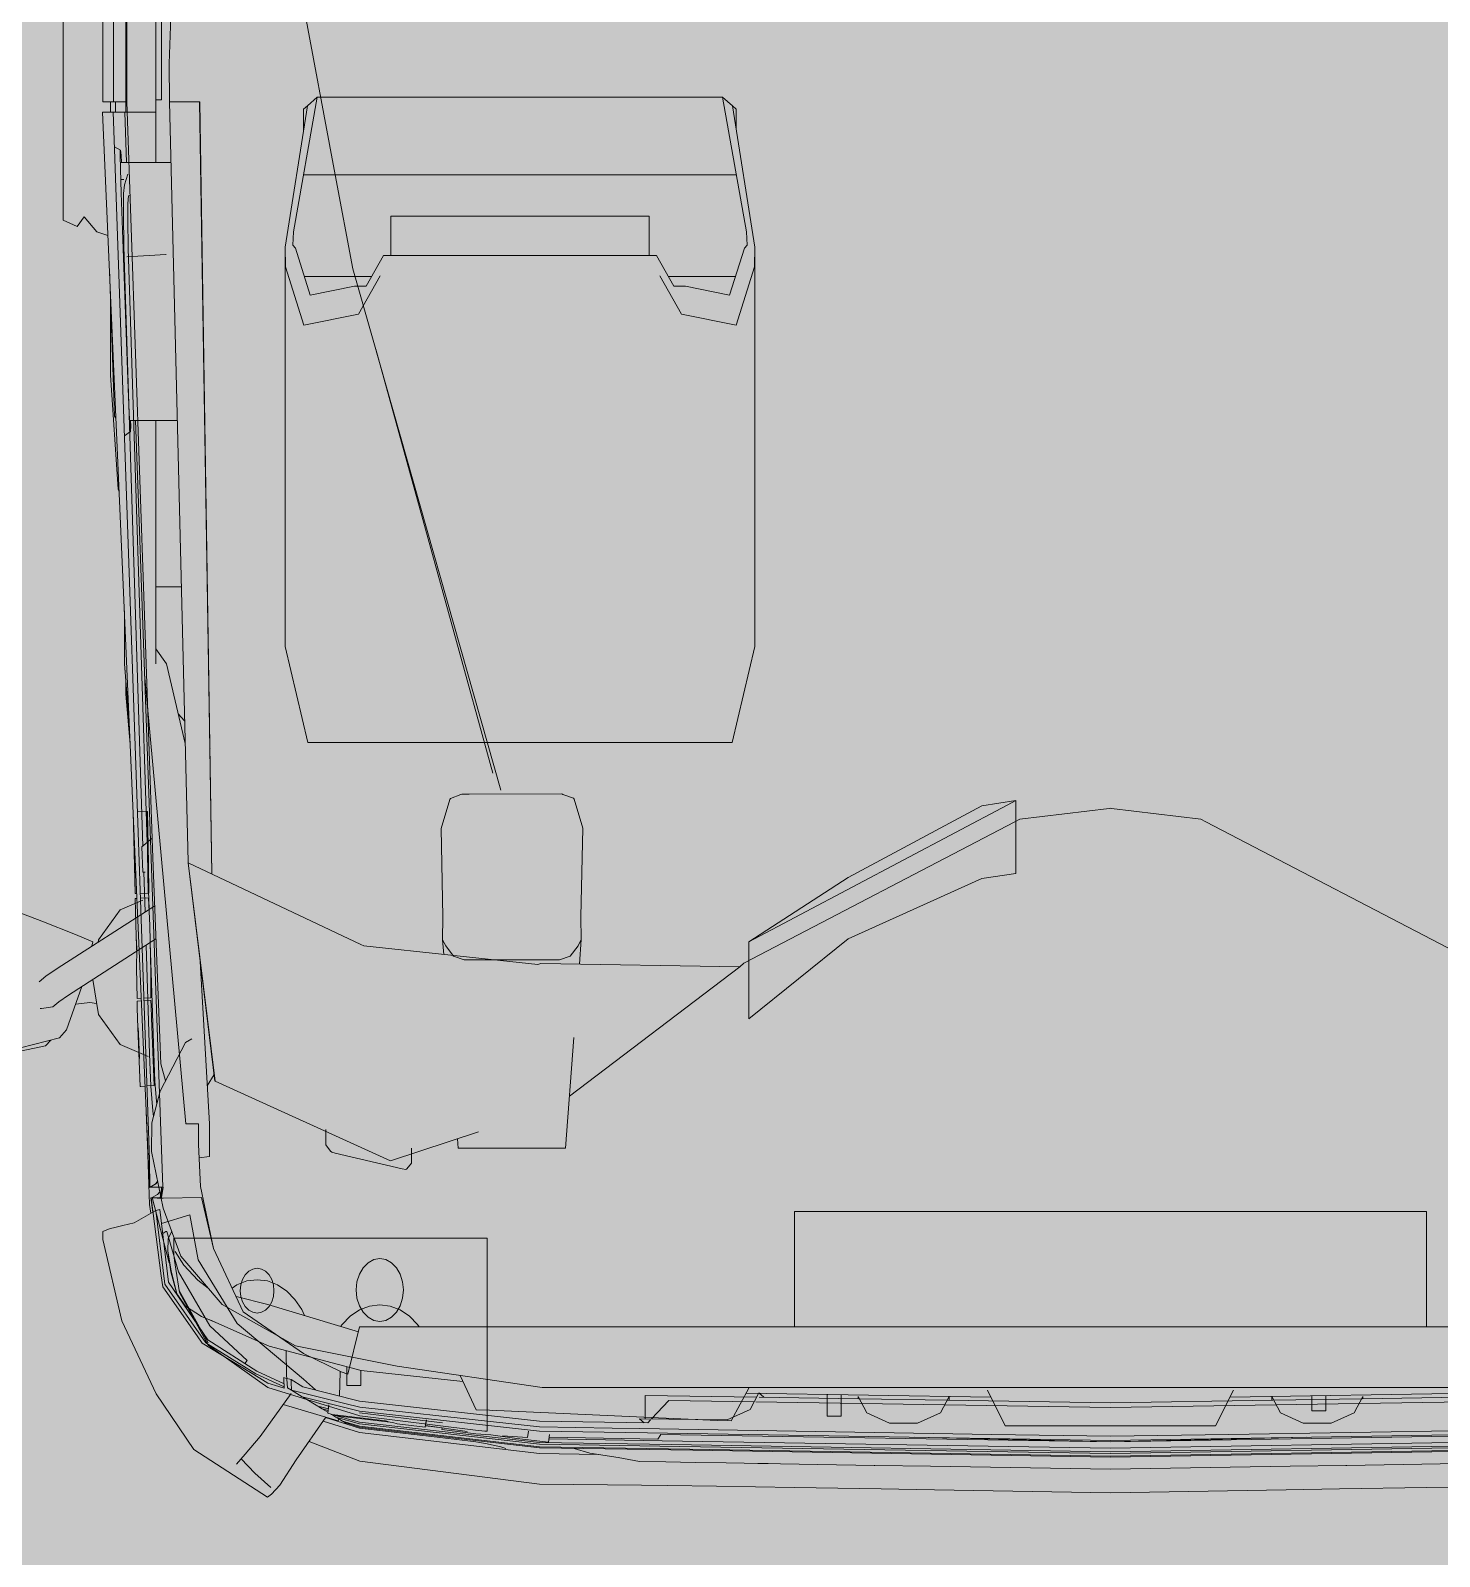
# Model space of a CAD drawing. Header units: millimetres. Extents: x -284281 to 1648660, y -821378 to -151356.
# Drawn here: x -269928 to -269038, y -259144 to -258179 of the extents above; entities that cross this region are included whole.
import ezdxf

# ---------------------------------------------------------------- set-up
doc = ezdxf.new("R2010")
doc.units = ezdxf.units.MM
doc.header["$MEASUREMENT"] = 0
doc.layers.add('Cars', color=7, linetype='Continuous')
doc.layers.add('Sols_ Dalles', color=7, linetype='Continuous')

# ---------------------------------------------------------------- blocks, each defined once
blk = doc.blocks.new('Dalle_11_1', base_point=(155145.58, -242189.97))
at = {"layer": 'Sols_ Dalles', "linetype": 'Continuous', "lineweight": 0, "true_color": 0x3b3937}
blk.add_hatch(color=250, dxfattribs=at).paths.add_polyline_path([(155145.58, -242189.97), (155145.58, -243089.97), (155145.58, -247964.95), (155145.58, -248864.95), (155145.58, -253964.95), (155145.58, -254864.95), (155145.58, -259739.95), (155145.58, -260639.95), (158435.58, -260639.95), (158435.58, -259739.95), (158435.58, -254864.95), (158435.58, -253964.95), (158435.58, -248864.95), (158435.58, -247964.95), (158435.58, -243089.97), (158435.58, -242189.97)])
blk = doc.blocks.new('tir daf01_2')
at = {"layer": 'Cars', "color": 7, "linetype": 'Continuous', "lineweight": 13}
for p, q in [((107.79, 778.46), (107.79, 1139.44)), ((35.81, 778.46), (40.61, 1071.18)), ((30.97, 778.46), (35.62, 1061.98)), ((39.59, 1063.24), (35, 778.46)), ((28.67, 778.46), (33.22, 1055.91)), ((29.63, 1042.58), (25.29, 778.46)), ((25.98, 778.46), (30.34, 1044.31)), ((27.58, 778.46), (32.05, 1050.65)), ((69.29, 778.46), (69.29, 1046.71)), ((6.11, 978.27), (6.92, 1027.48)), ((63.27, 854.07), (65.8, 1008.85)), ((21.28, 998.58), (20.68, 963.76)), ((59.2, 935.97), (60.25, 1002.73)), ((63.18, 1000.55), (62.18, 937.73)), ((5.21, 923.4), (6.11, 978.27)), ((107.79, 978.27), (180.6, 978.27)), ((180.6, 978.27), (180.6, 778.46)), ((20.68, 963.76), (20.11, 927.41)), ((63.76, 938.04), (53.26, 932.54)), ((62.18, 937.21), (61.3, 881.77)), ((63.76, 938.04), (62.19, 938.04)), ((19.53, 892.16), (20.11, 927.42)), ((20.11, 927.42), (20.12, 927.86)), ((53.26, 932.54), (46.78, 918.15)), ((58.37, 883.3), (59.2, 935.65)), ((4.65, 889.7), (5.21, 923.4)), ((46.78, 918.15), (46.78, 900.36)), ((54.49, 909.13), (54.49, 914.62)), ((54.49, 914.62), (64.26, 914.62)), ((54.49, 905.73), (54.49, 909.13)), ((35, 778.46), (37.84, 902.39)), ((46.78, 900.36), (53.27, 885.97)), ((64.11, 905.73), (54.49, 905.73)), ((2.83, 778.46), (4.65, 889.7)), ((17.67, 778.46), (19.53, 892.15)), ((19.53, 892.15), (19.53, 892.16)), ((53.27, 885.97), (63.76, 880.48)), ((56.73, 778.46), (58.37, 882.98)), ((61.29, 881.25), (59.66, 778.46)), ((63.76, 880.48), (61.28, 880.48)), ((67.62, 856.25), (45.21, 845.01)), ((45.21, 836.5), (45.21, 845.01)), ((45.21, 778.46), (45.21, 836.5)), ((4.65, 667.21), (2.83, 778.46)), ((19.53, 664.77), (17.67, 778.46)), ((25.29, 778.46), (29.63, 514.34)), ((30.34, 512.61), (25.98, 778.46)), ((32.05, 506.27), (27.58, 778.46)), ((33.22, 501.01), (28.67, 778.46)), ((35.62, 494.94), (30.97, 778.46)), ((39.59, 493.68), (35, 778.46)), ((35, 778.46), (37.84, 654.53)), ((40.61, 485.74), (35.81, 778.46)), ((45.21, 720.42), (45.21, 778.46)), ((58.37, 673.94), (56.73, 778.46)), ((59.66, 778.46), (61.29, 675.67)), ((69.29, 510.21), (69.29, 778.46)), ((107.79, 417.48), (107.79, 778.46)), ((180.6, 778.46), (180.6, 578.65)), ((45.21, 711.91), (45.21, 720.42)), ((394.33, 718.67), (391.07, 697.1)), ((440.46, 718.67), (437.2, 697.1)), ((45.21, 711.91), (67.62, 700.67)), ((65.8, 548.07), (63.27, 702.85)), ((391.07, 697.1), (353.06, 612.71)), ((437.2, 697.1), (391.77, 612.71)), ((63.76, 676.44), (53.27, 670.94)), ((61.28, 676.44), (63.76, 676.44)), ((5.21, 633.52), (4.65, 667.21)), ((53.27, 670.94), (46.78, 656.56)), ((59.2, 621.27), (58.37, 673.62)), ((61.3, 675.15), (62.18, 619.71)), ((19.53, 664.76), (19.53, 664.77)), ((20.11, 629.51), (19.53, 664.76)), ((46.78, 656.56), (46.78, 638.77)), ((46.78, 638.77), (53.26, 624.38)), ((6.11, 578.65), (5.21, 633.52)), ((20.68, 593.16), (20.11, 629.51)), ((20.12, 629.03), (20.11, 629.5)), ((63.76, 618.88), (53.26, 624.38)), ((60.25, 554.19), (59.2, 620.95)), ((62.18, 619.19), (63.18, 556.36)), ((63.76, 618.88), (62.19, 618.88)), ((51.19, 602.66), (51.19, 608.16)), ((51.19, 608.16), (64.82, 608.16)), ((353.06, 612.71), (302.4, 549.93)), ((391.77, 612.71), (351.05, 549.93)), ((51.19, 599.27), (51.19, 602.66)), ((64.96, 599.27), (51.19, 599.27)), ((21.28, 558.34), (20.68, 593.16)), ((6.92, 529.44), (6.11, 578.65)), ((180.6, 578.65), (107.79, 578.65)), ((21.32, 555.49), (21.21, 562.07)), ((21.64, 535.41), (21.28, 558.34)), ((55.41, 550.62), (48.92, 536.23)), ((65.9, 556.11), (55.41, 550.62)), ((61.11, 499.24), (60.26, 553.16)), ((63.13, 559.32), (65.9, 556.11)), ((63.2, 554.7), (64.32, 484.25)), ((477.11, 539.33), (537.81, 553.61)), ((537.81, 553.61), (790.25, 553.61)), ((777.97, 553.45), (740.97, 541.76)), ((790.25, 553.61), (777.97, 553.45)), ((790.25, 553.61), (879.74, 539.52)), ((69.29, 549.95), (48.17, 538.57)), ((335.32, 544.16), (253.58, 436.43)), ((747.98, 507.16), (740.97, 541.76)), ((771.81, 541.43), (771.81, 498.86)), ((836.18, 541.9), (836.18, 268.34)), ((864.51, 541.92), (877.64, 541.92)), ((877.64, 541.92), (879.74, 539.52)), ((21.97, 515.84), (21.64, 535.41)), ((48.54, 530.06), (48.17, 538.57)), ((48.92, 536.23), (49.56, 480.62)), ((477.11, 539.33), (477.11, 270.9)), ((879.74, 539.52), (885.21, 533.28)), ((7.43, 498.4), (6.92, 529.44)), ((54.92, 385.89), (48.54, 530.06)), ((22.28, 497.43), (21.97, 515.84)), ((29.63, 514.34), (31.22, 417.48)), ((31.9, 417.48), (30.34, 512.61)), ((33.51, 417.48), (32.05, 506.27)), ((69.3, 419.07), (69.29, 510.21)), ((747.98, 507.16), (772.21, 493.59)), ((7.69, 482.05), (7.43, 498.4)), ((22.55, 480.65), (22.28, 497.43)), ((34.59, 417.48), (33.22, 501.01)), ((36.79, 423.41), (35.62, 494.94)), ((39.58, 494.14), (36.72, 492.28)), ((37.84, 423.53), (36.72, 492.28)), ((49.47, 488.33), (61.11, 499.24)), ((41.73, 417.48), (40.61, 485.74)), ((46.97, 485.98), (48.84, 487.74)), ((48.09, 417.48), (46.97, 485.98)), ((49.56, 480.62), (47.01, 483.59)), ((64.32, 484.25), (49.52, 484.25)), ((809.96, 486.71), (785.17, 486.71)), ((809.96, 323.52), (809.96, 486.71)), ((8.26, 417.45), (7.69, 482.05)), ((25.16, 467.22), (22.55, 480.65)), ((27.84, 449.33), (25.16, 467.22)), ((27.62, 417.48), (27.01, 454.88)), ((30.86, 439.37), (27.84, 449.33)), ((352.51, 443.86), (336.98, 442.69)), ((290.58, 439.21), (220.59, 433.95)), ((220.59, 366.02), (220.59, 433.95)), ((22.73, 303.79), (8.26, 417.45)), ((40.97, 303.73), (27.62, 417.48)), ((31.22, 417.48), (44.29, 303.73)), ((44.94, 303.73), (31.9, 417.48)), ((46.47, 303.73), (33.51, 417.48)), ((47.5, 303.73), (34.59, 417.48)), ((39.55, 423.74), (34.71, 423.15)), ((37.09, 403.09), (34.71, 423.15)), ((54.28, 303.74), (41.73, 417.48)), ((60.65, 303.74), (48.09, 417.48)), ((82.75, 327.5), (69.3, 419.07)), ((107.79, 303.73), (107.79, 417.48)), ((41.68, 410.45), (37.68, 409.96)), ((38.88, 394.1), (37.68, 409.96)), ((31.74, 392.99), (30.79, 396.11)), ((39.45, 386.62), (37.09, 403.09)), ((33.99, 383.34), (31.74, 392.99)), ((40.15, 377.27), (39.45, 386.62)), ((54.84, 387.66), (54.92, 385.89)), ((447.03, 393.01), (731.58, 312.26)), ((725.85, 313.89), (457.87, 387.94)), ((34.93, 377.11), (33.99, 383.34)), ((36.72, 363.4), (34.93, 377.11)), ((42.71, 355.76), (40.15, 377.27)), ((41.75, 384.47), (41.77, 382.82)), ((41.75, 384.47), (163.86, 384.47)), ((41.77, 382.82), (42.32, 377)), ((42.32, 377), (51.47, 303.75)), ((55.29, 377.38), (54.92, 385.89)), ((55.29, 377.38), (76.9, 367.3)), ((163.86, 381.83), (163.86, 384.47)), ((163.86, 372.49), (163.86, 381.83)), ((230.95, 378.96), (212.7, 323.18)), ((45.33, 345.48), (41.56, 371.82)), ((80.02, 304.72), (73.13, 369.06)), ((163.86, 367.35), (163.86, 372.49)), ((163.86, 356.08), (163.86, 367.35)), ((39.07, 343.78), (36.72, 363.4)), ((220.59, 366.02), (226.57, 365.57)), ((42.71, 355.76), (43.84, 355.9)), ((45.01, 345.28), (43.81, 355.9)), ((47.02, 356.08), (49.15, 338.34)), ((163.86, 338.34), (163.86, 356.08)), ((343.12, 356.87), (352.5, 356.17)), ((43.73, 303.73), (39.07, 343.78)), ((47.67, 345.61), (44.36, 345.2)), ((46.46, 327.46), (44.36, 345.2)), ((48.82, 345.91), (45.33, 345.48)), ((46.02, 345.41), (46, 345.56)), ((49.15, 338.34), (53.41, 303.73)), ((109.26, 340.37), (107.79, 341.36)), ((114.55, 335.16), (109.26, 340.37)), ((163.86, 303.71), (163.86, 338.34)), ((118.46, 329.3), (114.55, 335.16)), ((121.07, 329.4), (116.96, 327.03)), ((120.87, 323), (118.46, 329.3)), ((125.86, 330.89), (121.07, 329.4)), ((131, 331.4), (125.86, 330.89)), ((136.15, 330.89), (131, 331.4)), ((140.94, 329.4), (136.15, 330.89)), ((145.05, 327.03), (140.94, 329.4)), ((207.63, 333.64), (207.09, 332.88)), ((207.09, 332.88), (207.67, 330.6)), ((211.21, 336.5), (207.63, 333.64)), ((207.67, 330.6), (217.52, 288.35)), ((214.74, 336.5), (211.21, 336.5)), ((220.64, 336.5), (214.74, 336.5)), ((47.18, 324.65), (46.46, 327.46)), ((51.16, 291.1), (47.18, 324.65)), ((48.37, 319.98), (47.89, 321.85)), ((52.35, 286.42), (48.37, 319.98)), ((95.66, 263.28), (82.75, 327.5)), ((111.81, 320.34), (111.14, 316.48)), ((113.8, 323.94), (111.81, 320.34)), ((116.96, 327.03), (113.8, 323.94)), ((121.68, 316.48), (120.87, 323)), ((148.21, 323.94), (145.05, 327.03)), ((150.19, 320.34), (148.21, 323.94)), ((150.87, 316.48), (150.19, 320.34)), ((212.7, 323.18), (263, 212.43)), ((785.17, 323.52), (809.96, 323.52)), ((111.14, 316.48), (111.81, 312.62)), ((111.81, 312.62), (113.8, 309.02)), ((113.8, 309.02), (116.96, 305.93)), ((118.46, 303.65), (120.87, 309.95)), ((120.87, 309.95), (121.68, 316.48)), ((145.05, 305.93), (148.21, 309.02)), ((148.21, 309.02), (150.19, 312.62)), ((150.19, 312.62), (150.87, 316.48)), ((731.58, 312.26), (776.62, 299.48)), ((772.21, 316.65), (747.98, 303.08)), ((771.81, 311.38), (771.81, 268.8)), ((35.24, 271.73), (22.73, 303.79)), ((48.12, 280.64), (40.97, 303.73)), ((50.31, 282.15), (43.73, 303.73)), ((44.29, 303.73), (46.96, 294.71)), ((48.04, 292.94), (44.94, 303.73)), ((50.56, 288.78), (46.47, 303.73)), ((52.27, 285.97), (47.5, 303.73)), ((51.47, 303.75), (69.42, 245.68)), ((63.49, 267.49), (54.28, 303.74)), ((69.77, 267.85), (60.65, 303.74)), ((70.71, 298.95), (70.71, 304.45)), ((70.71, 304.45), (80.09, 304.45)), ((77.82, 296.34), (107.79, 303.73)), ((95.49, 246.59), (80.02, 304.72)), ((121.8, 245.63), (104.55, 302.93)), ((114.55, 297.8), (118.46, 303.65)), ((116.96, 305.93), (121.07, 303.56)), ((121.07, 303.56), (125.86, 302.06)), ((125.86, 302.06), (131, 301.56)), ((131, 301.56), (136.15, 302.06)), ((136.15, 302.06), (140.94, 303.56)), ((140.94, 303.56), (145.05, 305.93)), ((163.86, 245.61), (163.86, 303.71)), ((740.97, 268.48), (747.98, 303.08)), ((776.62, 299.48), (836.12, 288.34)), ((46.96, 294.71), (47.61, 293.64)), ((47.84, 293.63), (47.61, 293.64)), ((50.13, 289.49), (48.04, 292.94)), ((49.46, 290.58), (48.3, 290.16)), ((58.58, 255.43), (48.3, 290.16)), ((50.37, 289.47), (50.13, 289.49)), ((51.88, 288.29), (51.16, 291.1)), ((63.88, 291.03), (79.25, 291.49)), ((70.71, 295.56), (70.71, 298.95)), ((82.46, 295.56), (70.71, 295.56)), ((79.26, 292.03), (77.82, 296.34)), ((79.25, 291.49), (79.26, 292.03)), ((90.89, 268.25), (79.26, 292.03)), ((107.93, 291.69), (109.26, 292.59)), ((109.26, 292.59), (114.55, 297.8)), ((50.61, 282.36), (23.6, 263.69)), ((51.84, 286.68), (50.56, 288.78)), ((52.08, 286.66), (51.84, 286.68)), ((52.13, 288.32), (51.88, 288.29)), ((52.61, 285.41), (52.27, 285.97)), ((53.07, 283.61), (52.35, 286.42)), ((58.45, 284.27), (53.07, 283.61)), ((55.45, 280.73), (53.66, 283.69)), ((55.88, 280.03), (54.88, 283.84)), ((55.7, 280.72), (55.45, 280.73)), ((57.54, 277.3), (55.81, 283.95)), ((57.11, 278), (55.88, 280.03)), ((217.52, 288.35), (218.15, 286.07)), ((218.15, 286.07), (218.69, 285.31)), ((218.69, 285.31), (222.7, 282.45)), ((222.7, 282.45), (226.23, 282.45)), ((226.23, 282.45), (232.54, 282.45)), ((836.12, 288.34), (1166.78, 226.43)), ((57.36, 277.99), (57.11, 278)), ((63.07, 268.2), (57.54, 277.3)), ((67.77, 275.73), (74.57, 268.18)), ((537.81, 256.63), (477.11, 270.9)), ((879.74, 270.71), (790.25, 256.63)), ((877.64, 268.32), (879.74, 270.71)), ((879.74, 270.71), (885.21, 276.96)), ((23.6, 263.69), (7.64, 253.25)), ((63.32, 268.18), (63.07, 268.2)), ((67.71, 260.55), (63.49, 267.49)), ((69.17, 258.16), (67.71, 260.55)), ((74.32, 260.36), (69.77, 267.85)), ((74.57, 268.18), (109.77, 226.39)), ((90.91, 268.22), (90.89, 268.25)), ((117.13, 230.06), (90.91, 268.22)), ((121.9, 216.74), (95.66, 263.28)), ((118.59, 267.19), (114.79, 268.93)), ((125.07, 262.81), (118.59, 267.19)), ((130.36, 257.6), (125.07, 262.81)), ((740.97, 268.48), (777.97, 256.79)), ((864.51, 268.32), (877.64, 268.32)), ((7.64, 253.25), (1.81, 248)), ((38.39, 240.91), (65.45, 260.37)), ((77.35, 257.45), (69.17, 258.16)), ((69.75, 255.98), (77.97, 238.08)), ((79.7, 238.67), (71.59, 255.92)), ((92.65, 257.28), (77.35, 257.45)), ((134.28, 251.74), (130.36, 257.6)), ((136.69, 245.44), (134.28, 251.74)), ((790.25, 256.63), (537.81, 256.63)), ((777.97, 256.79), (790.25, 256.63)), ((1.81, 248), (0, 245.44)), ((30.09, 198.8), (0, 245.44)), ((6.08, 247.52), (15.16, 237.43)), ((69.42, 245.68), (96.21, 208.05)), ((112.13, 209.02), (95.49, 246.59)), ((116.89, 241.66), (116.41, 238.92)), ((118.3, 244.23), (116.89, 241.66)), ((120.55, 246.43), (118.3, 244.23)), ((123.48, 248.12), (120.55, 246.43)), ((126.81, 225.58), (121.8, 245.63)), ((126.89, 249.18), (123.48, 248.12)), ((130.56, 249.54), (126.89, 249.18)), ((134.22, 249.18), (130.56, 249.54)), ((137.63, 248.12), (134.22, 249.18)), ((137.5, 238.92), (136.69, 245.44)), ((140.56, 246.43), (137.63, 248.12)), ((142.81, 244.23), (140.56, 246.43)), ((144.22, 241.66), (142.81, 244.23)), ((144.7, 238.92), (144.22, 241.66)), ((163.86, 207.96), (163.86, 245.61)), ((15.16, 237.43), (24.14, 228.8)), ((27.11, 231.44), (38.39, 240.91)), ((77.97, 238.08), (97.64, 206.38)), ((99.56, 207.68), (79.7, 238.67)), ((86.47, 232.61), (84.49, 231.2)), ((86.47, 232.61), (108.3, 208.97)), ((116.41, 238.92), (116.89, 236.16)), ((116.89, 236.16), (118.3, 233.6)), ((118.3, 233.6), (120.55, 231.4)), ((134.28, 226.09), (136.69, 232.39)), ((136.69, 232.39), (137.5, 238.92)), ((140.56, 231.4), (142.81, 233.6)), ((142.81, 233.6), (144.22, 236.16)), ((144.22, 236.16), (144.7, 238.92)), ((20.77, 225.8), (27.11, 231.44)), ((109.77, 226.39), (150.17, 201.57)), ((117.1, 230.1), (157.32, 211.38)), ((157.32, 211.38), (117.13, 230.06)), ((120.55, 231.4), (123.48, 229.71)), ((123.48, 229.71), (126.89, 228.65)), ((126.89, 228.65), (130.56, 228.29)), ((130.56, 228.29), (134.22, 228.65)), ((132.25, 223.05), (134.28, 226.09)), ((134.22, 228.65), (137.63, 229.71)), ((137.63, 229.71), (140.56, 231.4)), ((152.49, 190.71), (121.9, 216.74)), ((263, 212.43), (401.17, 195.4)), ((129.35, 189.78), (96.21, 208.05)), ((97.63, 207.99), (130.67, 189.7)), ((97.64, 206.38), (134.61, 180.56)), ((135.9, 182.9), (99.56, 207.68)), ((108.3, 208.97), (142.46, 189.27)), ((114.16, 203.71), (110.88, 211.84)), ((120.84, 193.56), (114.16, 203.71)), ((137.29, 201.34), (132.25, 207.93)), ((157.32, 211.38), (189.45, 203.84)), ((196.44, 203.04), (157.32, 211.38)), ((163.86, 189.7), (163.86, 207.96)), ((189.45, 203.84), (189.1, 179.44)), ((189.45, 203.82), (189.45, 203.84)), ((222.98, 201.84), (196.44, 203.04)), ((215.45, 208.78), (214.47, 202.23)), ((215.47, 208.78), (215.45, 208.78)), ((236.03, 208.78), (215.47, 208.78)), ((338.74, 202.92), (236.03, 208.78)), ((267.31, 211.72), (260.06, 207.41)), ((401.15, 195.22), (262.99, 212.26)), ((262.99, 212.26), (264.62, 212.23)), ((882.24, 202.71), (394.06, 210.37)), ((394.15, 210.2), (882.23, 202.53)), ((473.66, 208.95), (473.47, 209.13)), ((575.68, 207.35), (575.68, 207.52)), ((882.24, 183.57), (882.24, 202.71)), ((65.27, 174.97), (30.09, 198.8)), ((128.57, 188.18), (120.84, 193.56)), ((146.74, 192.47), (137.29, 201.34)), ((150.17, 201.57), (178.5, 196.36)), ((178.5, 196.36), (173.14, 178.42)), ((232, 201.84), (222.98, 201.84)), ((236.03, 201.84), (232, 201.84)), ((236.03, 201.84), (236.01, 193.87)), ((520.33, 167.77), (236.02, 193.87)), ((287.39, 193.62), (256.8, 177.58)), ((289.74, 197.7), (287.39, 193.62)), ((476.54, 193.37), (526.98, 181.68)), ((495.25, 189.04), (490.93, 193.02)), ((882.23, 202.53), (882.23, 183.4)), ((143.21, 184.51), (128.57, 188.18)), ((142.48, 184.41), (128.57, 188.18)), ((144.16, 187.49), (129.35, 189.78)), ((130.67, 189.7), (132.02, 189.48)), ((142.46, 189.27), (168.08, 181.73)), ((155.59, 182.52), (142.48, 184.41)), ((155.59, 182.52), (143.21, 184.51)), ((149.55, 186.67), (144.16, 187.49)), ((155.32, 187.15), (146.74, 192.47)), ((148.2, 183.32), (147.93, 183.63)), ((153.06, 186.15), (149.55, 186.67)), ((182.63, 179.57), (152.49, 190.71)), ((163.86, 186.15), (153.06, 186.15)), ((168.18, 184.91), (163.43, 182.68)), ((163.86, 187.55), (163.86, 189.7)), ((163.86, 186.44), (163.86, 187.55)), ((163.86, 186.16), (163.86, 186.44)), ((575.68, 174.77), (575.68, 190.94)), ((680.69, 158.22), (680.69, 188.35)), ((843.95, 152.38), (843.95, 184.34)), ((111.43, 153.36), (65.27, 174.97)), ((134.61, 180.56), (181.25, 174.87)), ((181.85, 177.37), (135.9, 182.9)), ((148.2, 183.32), (189.48, 172.5)), ((163.43, 182.68), (155.59, 182.52)), ((167.91, 181.27), (166.65, 179.2)), ((168.08, 181.73), (167.91, 181.27)), ((181.25, 174.87), (180.19, 173.01)), ((181.85, 177.37), (181.25, 174.87)), ((218.46, 172.06), (182.63, 179.57)), ((189.1, 179.44), (189.1, 175.67)), ((195.12, 178.7), (189.31, 178.4)), ((189.31, 178.4), (189.31, 178.39)), ((189.4, 178.4), (195.96, 179.45)), ((189.48, 172.5), (191.39, 175.83)), ((191.39, 175.83), (193.14, 177.36)), ((195.93, 178.74), (193.56, 178.23)), ((194.28, 178.38), (195.92, 178.38)), ((194.98, 178.53), (195.92, 178.56)), ((195.71, 179.44), (195.72, 179.41)), ((195.74, 178.38), (195.91, 172.16)), ((195.92, 170.93), (195.92, 178.56)), ((195.96, 171.49), (195.96, 179.45)), ((628.6, 163.93), (195.96, 179.27)), ((195.97, 171.21), (197.87, 174.5)), ((195.98, 171.38), (197.88, 174.67)), ((197.87, 174.5), (199.62, 176.01)), ((197.88, 174.67), (199.46, 176.04)), ((256.8, 177.58), (236.64, 172.43)), ((250.08, 175.28), (248.63, 175.49)), ((262.99, 174.3), (250.08, 175.28)), ((260.28, 173.73), (259.99, 169.19)), ((260.28, 173.73), (302.88, 172.21)), ((280.61, 173.54), (262.99, 174.3)), ((273.91, 177.95), (263.2, 180.93)), ((404.14, 173), (273.91, 177.95)), ((317.37, 119.63), (352.98, 174.94)), ((334.26, 112.51), (373.95, 174.15)), ((544.68, 174.77), (526.84, 174.77)), ((536.36, 174.77), (526.98, 181.68)), ((563.94, 174.77), (544.68, 174.77)), ((594.53, 174.77), (563.94, 174.77)), ((648.01, 174.77), (594.53, 174.77)), ((680.69, 174.77), (648.01, 174.77)), ((785.65, 181.14), (784.18, 156.58)), ((785.65, 181.44), (785.65, 181.14)), ((875.67, 174.77), (843.95, 174.77)), ((875.67, 174.77), (875.64, 155.35)), ((882.27, 174.77), (875.67, 174.77)), ((1010.75, 174.77), (882.27, 174.77)), ((883.45, 178.36), (883.45, 174.77)), ((883.45, 178.36), (888.8, 178.36)), ((888.8, 178.36), (990.3, 178.36)), ((180.19, 173.01), (173.44, 161.1)), ((185, 170.94), (179.5, 171.79)), ((189.31, 171.78), (180.15, 172.93)), ((185.06, 170.94), (185, 170.94)), ((223.04, 169.52), (185.06, 170.94)), ((189.32, 171.81), (189.31, 171.79)), ((189.31, 171.79), (189.31, 171.78)), ((189.32, 172.54), (189.32, 171.81)), ((195.9, 170.58), (195.92, 170.93)), ((195.9, 170.58), (243.78, 168.83)), ((195.93, 171.02), (195.92, 170.93)), ((875.66, 141.18), (195.92, 170.93)), ((195.95, 171.2), (195.93, 171.1)), ((195.93, 171.1), (195.93, 171.02)), ((195.94, 171.02), (195.97, 171.21)), ((195.95, 171.34), (195.96, 171.49)), ((195.97, 171.21), (195.98, 171.38)), ((236.64, 172.43), (218.46, 172.06)), ((223.04, 169.59), (223.04, 169.53)), ((240.71, 173.47), (244.33, 172.94)), ((244.33, 172.94), (259.92, 171.76)), ((259.74, 165.29), (259.92, 168.13)), ((259.75, 164.87), (259.74, 165.29)), ((302.35, 163.35), (259.75, 164.87)), ((259.92, 171.76), (280.32, 170.88)), ((293.11, 163.99), (277.45, 164.55)), ((278.72, 170), (286.21, 152.22)), ((280.32, 170.88), (348.96, 168.69)), ((350.64, 171.31), (280.61, 173.54)), ((302.88, 172.21), (310.38, 171.89)), ((310.38, 171.89), (314.1, 171.66)), ((313.56, 163.1), (313.73, 165.77)), ((313.83, 167.32), (314.1, 171.54)), ((314.1, 171.54), (314.1, 171.66)), ((315.45, 165.7), (315.35, 163.16)), ((315.69, 171.62), (315.51, 167.26)), ((315.69, 171.62), (331.84, 171.68)), ((331.84, 171.68), (361.37, 171.02)), ((347.38, 171.33), (347.53, 171.33)), ((347.53, 171.33), (347.63, 171.33)), ((361.37, 171.02), (378.9, 170.19)), ((370, 168.02), (395.14, 167.22)), ((371.42, 152.22), (377.48, 166.59)), ((395.27, 169.89), (371.69, 170.64)), ((378.9, 170.19), (378.7, 165.07)), ((381.95, 170.04), (381.79, 164.97)), ((381.96, 170.53), (381.95, 170.15)), ((381.96, 170.53), (381.95, 170.15)), ((381.95, 170.15), (381.95, 170.04)), ((381.95, 170.04), (433.49, 169.1)), ((400.7, 170.14), (381.96, 170.53)), ((395.17, 166.59), (395.09, 168.05)), ((411.19, 166.08), (395.17, 166.59)), ((400.7, 170.21), (400.69, 169.7)), ((433.5, 169.57), (400.7, 170.14)), ((882.24, 156.55), (404.14, 173)), ((416.7, 172.57), (411.19, 166.08)), ((411.71, 166.69), (790.86, 154.62)), ((789.51, 157.33), (413.92, 169.3)), ((433.32, 163.18), (433.49, 169.1)), ((433.49, 169.1), (433.5, 169.57)), ((173.5, 161.22), (171.79, 153.96)), ((296.83, 163.79), (293.11, 163.99)), ((296.83, 163.72), (296.83, 163.79)), ((309.85, 163.13), (302.35, 163.35)), ((313.56, 163.1), (309.85, 163.13)), ((334.54, 162.73), (315.35, 163.16)), ((346.63, 162.78), (334.54, 162.73)), ((342.64, 162.76), (354.6, 162.4)), ((354.6, 162.4), (346.63, 162.78)), ((378.56, 161.73), (354.6, 162.4)), ((378.61, 162.93), (378.56, 161.73)), ((381.69, 161.7), (381.72, 162.8)), ((381.69, 161.7), (400.42, 161.45)), ((433.23, 160.45), (381.69, 161.7)), ((400.42, 161.45), (433.23, 160.45)), ((433.23, 160.45), (433.24, 160.45)), ((433.24, 160.45), (433.24, 160.54)), ((507.78, 155.81), (476.14, 158.67)), ((489.23, 158.09), (526.84, 154.98)), ((489.73, 158.07), (526.84, 154.98)), ((516.74, 155.81), (507.78, 155.81)), ((526.84, 154.98), (544.68, 154.98)), ((544.68, 154.98), (560.44, 154.98)), ((680.69, 162.09), (628.6, 163.93)), ((673.89, 158.94), (671.01, 154.95)), ((673.89, 158.94), (677.16, 159.02)), ((677.16, 158.41), (673.89, 158.72)), ((677.16, 159.02), (680.69, 158.92)), ((685.9, 157.95), (677.16, 158.41)), ((700.72, 157.33), (685.9, 157.95)), ((824.68, 153.04), (700.72, 157.33)), ((807.97, 157.1), (789.51, 157.33)), ((790.86, 154.62), (811.74, 154.33)), ((818.01, 157.21), (807.97, 157.1)), ((811.74, 154.33), (824.23, 154.47)), ((822.72, 157.64), (818.01, 157.21)), ((823.08, 158.58), (822.72, 157.64)), ((824.23, 154.47), (829.66, 155)), ((829.66, 155), (836.59, 157.05)), ((833.14, 154.52), (833.12, 152.73)), ((833.14, 154.56), (833.14, 154.52)), ((875.63, 155.17), (843.95, 156.3)), ((875.63, 155.17), (875.64, 155.35)), ((875.64, 155.35), (875.64, 147.85)), ((875.64, 155.35), (875.67, 155.35)), ((875.66, 156.77), (875.66, 149.23)), ((875.67, 155.92), (875.67, 155.98)), ((875.67, 155.67), (875.67, 155.92)), ((1549.63, 156.55), (882.24, 156.55)), ((882.24, 150.45), (882.24, 156.55)), ((882.24, 147.96), (882.24, 155.92)), ((162.85, 141.34), (111.43, 153.36)), ((169.87, 146.07), (167.96, 141.26)), ((170.37, 148.04), (169.87, 146.07)), ((171.79, 153.96), (170.37, 148.04)), ((286.21, 152.22), (305.22, 138.57)), ((352.37, 138.57), (371.42, 152.22)), ((635.65, 151.69), (637.28, 151)), ((637.28, 151), (709.33, 146.11)), ((683.57, 148.65), (682.28, 149.65)), ((683.57, 148.65), (776.4, 145.53)), ((709.33, 146.11), (719.47, 146.11)), ((719.47, 146.11), (739.31, 146.11)), ((739.31, 146.11), (759.09, 146.11)), ((839.58, 152.49), (824.68, 153.04)), ((848.43, 152.26), (839.58, 152.49)), ((843.95, 153.1), (848.43, 152.87)), ((848.43, 152.87), (851.71, 152.55)), ((851.71, 152.34), (848.43, 152.26)), ((851.71, 152.55), (853.86, 148.62)), ((875.64, 147.85), (875.66, 141.18)), ((875.66, 149.23), (875.66, 147.85)), ((875.67, 147.96), (875.66, 147.85)), ((875.66, 147.85), (875.66, 147.79)), ((875.66, 147.79), (875.67, 141.36)), ((875.66, 146.97), (875.67, 146.71)), ((875.67, 146.28), (875.66, 146.54)), ((882.24, 149.32), (875.67, 149.32)), ((875.67, 148.02), (875.67, 147.96)), ((875.67, 143.25), (875.69, 146.11)), ((875.69, 146.11), (875.69, 149.32)), ((875.69, 146.11), (882.24, 146.11)), ((882.24, 148.06), (882.24, 150.45)), ((1383.11, 148.06), (882.24, 148.06)), ((882.24, 141.36), (882.24, 147.96)), ((165.41, 141.3), (162.85, 141.34)), ((167.96, 141.26), (165.41, 141.3)), ((305.22, 138.57), (327.24, 134.96)), ((312.13, 137.44), (312.79, 133.08)), ((350.88, 138.32), (352.37, 138.57)), ((797.83, 144.59), (800.07, 137.55)), ((800.07, 137.55), (809.53, 129.59)), ((875.66, 141.18), (875.67, 143.25)), ((1383.11, 141.36), (882.24, 141.36)), ((322.87, 128.17), (295.51, 118.41)), ((312.79, 133.08), (311.75, 124.2)), ((351.21, 135.08), (348.41, 134.49)), ((351.21, 135.08), (355.87, 123.98)), ((809.53, 129.59), (803.33, 125.14)), ((295.51, 118.41), (290.44, 113.97)), ((313.24, 113.61), (317.37, 119.63)), ((355.87, 123.98), (364.22, 102.75)), ((803.33, 125.14), (807.43, 116.37)), ((813.28, 116.37), (807.43, 116.37)), ((824.73, 116.37), (813.28, 116.37)), ((841.27, 116.37), (824.73, 116.37)), ((841.27, 116.37), (833.65, 116.37)), ((839.55, 116.37), (841.27, 116.37)), ((839.55, 116.37), (841.27, 116.37)), ((862.19, 116.37), (841.27, 116.37)), ((886.57, 116.37), (862.19, 116.37)), ((913.34, 116.37), (886.57, 116.37)), ((941.33, 116.37), (913.34, 116.37)), ((282.08, 81.06), (290.44, 113.97)), ((289.05, 108.5), (285.29, 105.16)), ((308.99, 102.58), (310.03, 109.8)), ((310.03, 109.8), (313.24, 113.61)), ((329.32, 105.31), (334.26, 112.51)), ((278.35, 72.17), (285.29, 105.16)), ((308.96, 101.82), (308.99, 102.58)), ((325.82, 101.15), (329.32, 105.31)), ((364.22, 102.75), (376.32, 70.87))]:
    blk.add_line(p, q, dxfattribs=at)
at = {"layer": 'Cars', "color": 7, "linetype": 'Continuous', "lineweight": 5}
for p, q in [((43.38, 1076.07), (39.72, 853.41)), ((427.09, 838.86), (337.58, 1010.31)), ((39.72, 853.41), (38.49, 778.46)), ((428.74, 835.69), (427.09, 838.86)), ((435.48, 779.19), (428.74, 835.69)), ((38.49, 778.46), (39.72, 703.51)), ((428.74, 721.23), (435.48, 777.73)), ((435.61, 778.46), (435.48, 779.19)), ((435.48, 777.73), (435.61, 778.46)), ((337.58, 546.61), (427.09, 718.06)), ((397.38, 718.67), (394.33, 718.67)), ((440.46, 718.67), (397.38, 718.67)), ((427.09, 718.06), (428.74, 721.23)), ((437.45, 713.08), (440.46, 718.67)), ((351.05, 549.93), (437.45, 713.08)), ((39.72, 703.51), (43.38, 480.85)), ((302.4, 549.93), (348.49, 549.93)), ((335.32, 544.16), (337.58, 546.61)), ((337.38, 418.34), (335.32, 544.16)), ((348.49, 549.93), (351.05, 549.93)), ((789.82, 547.13), (759.95, 537.69)), ((791.6, 548.75), (789.82, 547.13)), ((800, 548.26), (791.6, 548.75)), ((885.21, 533.28), (800, 548.26)), ((759.95, 537.69), (765.68, 509.76)), ((885.21, 397.15), (885.21, 533.28)), ((765.68, 509.76), (765.68, 502.3)), ((765.68, 502.3), (785.17, 491.37)), ((785.17, 491.37), (785.17, 348.53)), ((43.38, 480.85), (43.66, 463.38)), ((43.66, 463.38), (44.42, 417.48)), ((352.51, 443.86), (348.6, 441.85)), ((366.95, 443.59), (352.51, 443.86)), ((422.93, 444.84), (366.95, 443.59)), ((441.34, 439.31), (422.93, 444.84)), ((342.14, 436.84), (339.82, 430.1)), ((348.6, 441.85), (342.14, 436.84)), ((442.02, 438.87), (441.34, 439.31)), ((444.39, 432.21), (442.02, 438.87)), ((339.82, 430.1), (339.82, 416.03)), ((444.63, 431.62), (444.39, 432.21)), ((444.48, 373.05), (444.63, 431.62)), ((44.42, 417.48), (47.63, 388.36)), ((336.76, 416.45), (337.38, 418.34)), ((348.5, 306.44), (336.76, 416.45)), ((339.82, 416.03), (339.82, 369.87)), ((885.21, 276.96), (885.21, 397.15)), ((47.63, 388.36), (56.83, 303.75)), ((339.82, 369.87), (342.15, 363.14)), ((441.83, 361.17), (444.24, 367.81)), ((444.24, 367.81), (444.48, 368.4)), ((444.48, 368.4), (444.48, 373.05)), ((342.15, 363.14), (348.61, 358.13)), ((348.61, 358.13), (352.5, 356.17)), ((422.71, 355.2), (441.15, 360.72)), ((441.15, 360.72), (441.83, 361.17)), ((352.5, 356.17), (366.92, 356.44)), ((366.92, 356.44), (422.71, 355.2)), ((785.17, 348.53), (785.17, 318.87)), ((785.17, 318.87), (765.68, 307.94)), ((56.83, 303.75), (59.19, 294.46)), ((349.44, 304.47), (348.5, 306.44)), ((401.17, 195.4), (349.44, 304.47)), ((765.68, 300.47), (759.95, 272.55)), ((765.68, 307.94), (765.68, 300.47)), ((59.19, 294.46), (67.71, 260.55)), ((759.95, 272.55), (789.82, 263.11)), ((800, 261.98), (885.21, 276.96)), ((67.71, 260.55), (72.79, 260.37)), ((789.82, 263.11), (791.6, 261.48)), ((791.6, 261.48), (800, 261.98)), ((68.9, 256.01), (69.9, 252.64)), ((74.93, 255.82), (68.9, 256.01)), ((69.9, 252.64), (72.05, 245.64)), ((72.79, 260.37), (74.32, 260.36)), ((74.32, 260.36), (75.34, 256.88)), ((75.66, 255.82), (74.93, 255.82)), ((75.34, 256.88), (75.66, 255.82)), ((72.05, 245.64), (75.35, 240.56)), ((75.35, 240.56), (97.41, 204.14)), ((97.41, 204.14), (102.04, 201.09)), ((102.04, 201.09), (132.91, 179.24)), ((401.71, 195.22), (401.15, 195.22)), ((882.23, 183.4), (401.71, 195.22)), ((906.58, 183.19), (882.24, 183.57)), ((1000.15, 187), (906.58, 183.19)), ((132.91, 179.24), (139.98, 178.33)), ((139.98, 178.33), (189.32, 171.81)), ((189.32, 172.62), (189.35, 177.56)), ((189.35, 177.56), (193.56, 178.23)), ((193.56, 178.23), (195.95, 178.95)), ((195.95, 178.95), (195.95, 176.21)), ((195.95, 176.21), (195.95, 171.2)), ((189.32, 171.81), (189.32, 172.62)), ((195.94, 171.02), (213.19, 170.81)), ((213.19, 170.81), (852.34, 148.67)), ((875.67, 155.67), (875.67, 155.98)), ((875.67, 155.98), (879.66, 155.98)), ((875.67, 148.02), (875.67, 155.67)), ((879.66, 155.98), (882.24, 155.98)), ((882.24, 155.98), (1078.59, 155.98)), ((852.34, 148.67), (875.66, 147.85))]:
    blk.add_line(p, q, dxfattribs=at)

msp = doc.modelspace()

# ---------------------------------------------------------------- block references
at = {"layer": 'Cars', "color": 7, "linetype": 'Continuous', "lineweight": 20, "xscale": -1, "zscale": 1000, "rotation": 270}
msp.add_blockref('tir daf01_2', (-270024.10187, -259106.45935), dxfattribs=at)
at = {"layer": 'Sols_ Dalles', "color": 250, "linetype": 'Continuous', "lineweight": 5, "true_color": 0x1f1f1f}
msp.add_blockref('Dalle_11_1', (-270983.74812, -242189.97435), dxfattribs=at)

doc.saveas('drawing.dxf')
